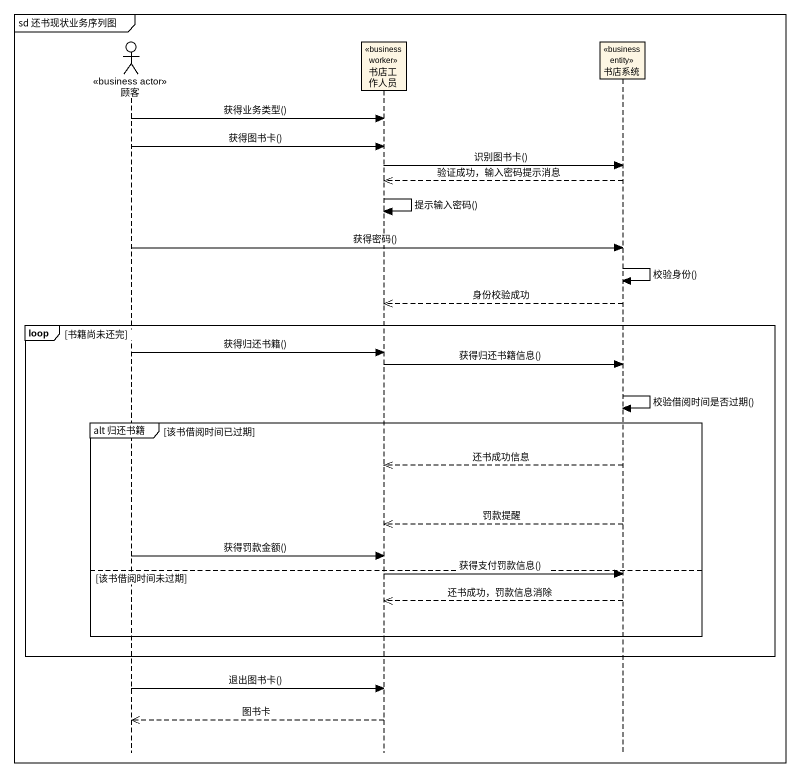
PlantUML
@startuml
mainframe sd 还书现状业务序列图
hide footbox
actor 顾客 <<business actor>>
participant 书店工作人员 <<business worker>>
participant 书店系统 <<business entity>>

顾客 -> 书店工作人员 : 获得业务类型()
顾客 -> 书店工作人员 : 获得图书卡()
书店工作人员 -> 书店系统 : 识别图书卡()
书店系统 -->> 书店工作人员 : 验证成功，输入密码提示消息
书店工作人员 -> 书店工作人员 : 提示输入密码()
顾客 -> 书店系统 : 获得密码()
书店系统 -> 书店系统 : 校验身份()
书店系统 -->> 书店工作人员 : 身份校验成功
loop 书籍尚未还完
  顾客 -> 书店工作人员 : 获得归还书籍()
  书店工作人员 -> 书店系统 : 获得归还书籍信息()
  书店系统 -> 书店系统 : 校验借阅时间是否过期()
  group alt 归还书籍 [该书借阅时间已过期]
    书店系统 -->> 书店工作人员 : 还书成功信息
    书店系统 -->> 书店工作人员 : 罚款提醒
    顾客 -> 书店工作人员 : 获得罚款金额()
  else 该书借阅时间未过期
    书店工作人员 -> 书店系统 : 获得支付罚款信息()
    书店系统 -->> 书店工作人员 : 还书成功，罚款信息消除
  end
end
顾客 -> 书店工作人员 : 退出图书卡()
书店工作人员 -->> 顾客 : 图书卡
@enduml
